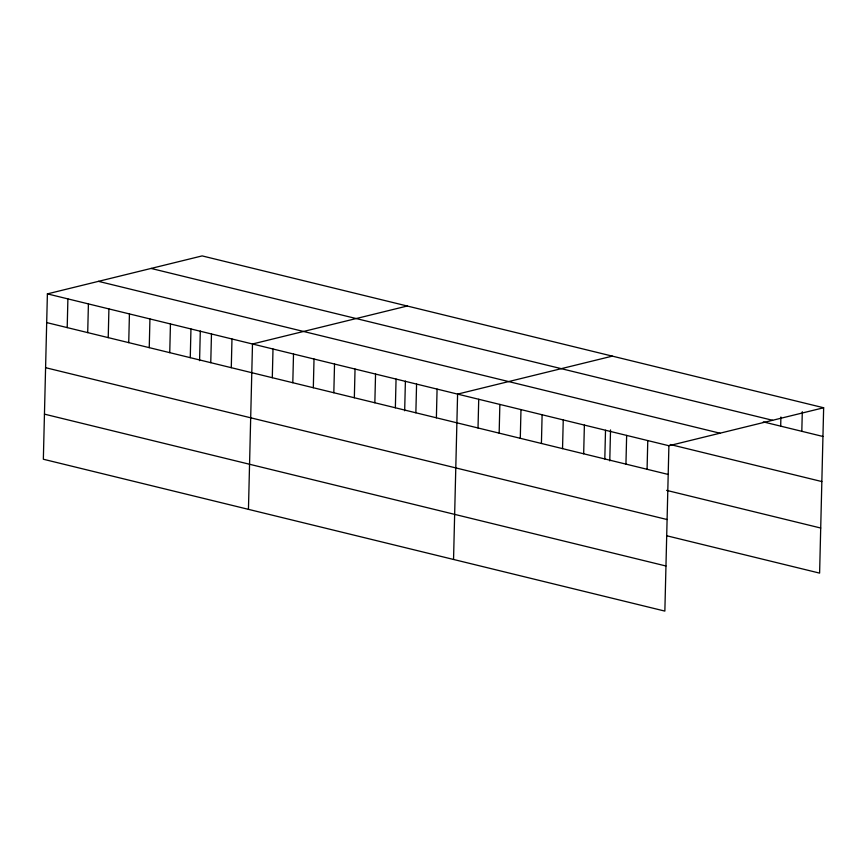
<?xml version="1.0" encoding="UTF-8"?>
<svg xmlns="http://www.w3.org/2000/svg" width="867" height="867" viewBox="0 0 867 867"><rect width="100%" height="100%" fill="white"/><g stroke="black" fill="none" stroke-linecap="round" stroke-linejoin="round"><path stroke-width="1.3" d="M823.65 407.761L202.141 255.906L47.392 293.88L43.35 459.239L664.859 611.094L668.901 445.736L823.65 407.761L819.608 573.12L666.712 535.763M67.203 327.607L67.897 298.898M87.708 332.614L88.412 303.905M108.223 337.631L108.917 308.923M128.728 342.638L129.432 313.93M149.243 347.645L149.937 318.937M169.748 352.663L170.452 323.955M190.263 357.67L190.957 328.961M199.573 360.683L200.299 330.999M210.768 362.688L211.472 333.979M231.283 367.695L231.977 338.986M248.45 509.352L252.492 343.993L407.241 306.018M272.303 377.719L272.997 349.011M292.808 382.726L293.512 354.018M313.323 387.744L314.017 359.025M333.828 392.751L334.532 364.042M354.343 397.758L355.037 369.049M374.847 402.776L375.552 374.067M395.363 407.783L396.056 379.074M404.672 410.795L405.398 381.112M415.867 412.79L416.572 384.081M436.383 417.807L437.076 389.099M453.549 559.464L457.592 394.106L612.34 356.131M478.02 427.984L478.725 399.275M499.154 433.142L499.858 404.434M520.287 438.301L520.98 409.592M541.42 443.47L542.113 414.762M562.542 448.629L563.247 419.921M583.675 453.799L584.38 425.09M604.808 458.957L605.513 430.249M609.772 460.908L610.531 429.934M625.941 464.116L626.646 435.407M647.075 469.285L647.779 440.577M780.69 426.141L780.907 417.005M801.812 431.3L802.3 411.727M151.075 268.434L772.584 420.289M763.285 421.893L822.946 436.469M98.459 281.352L719.968 433.207M670.202 444.511L821.851 481.564M47.392 293.88L668.901 445.736M46.688 322.589L668.208 474.444M666.571 490.364L820.713 528.025M45.583 367.684L667.102 519.539M44.455 414.144L665.964 565.999"/></g></svg>
